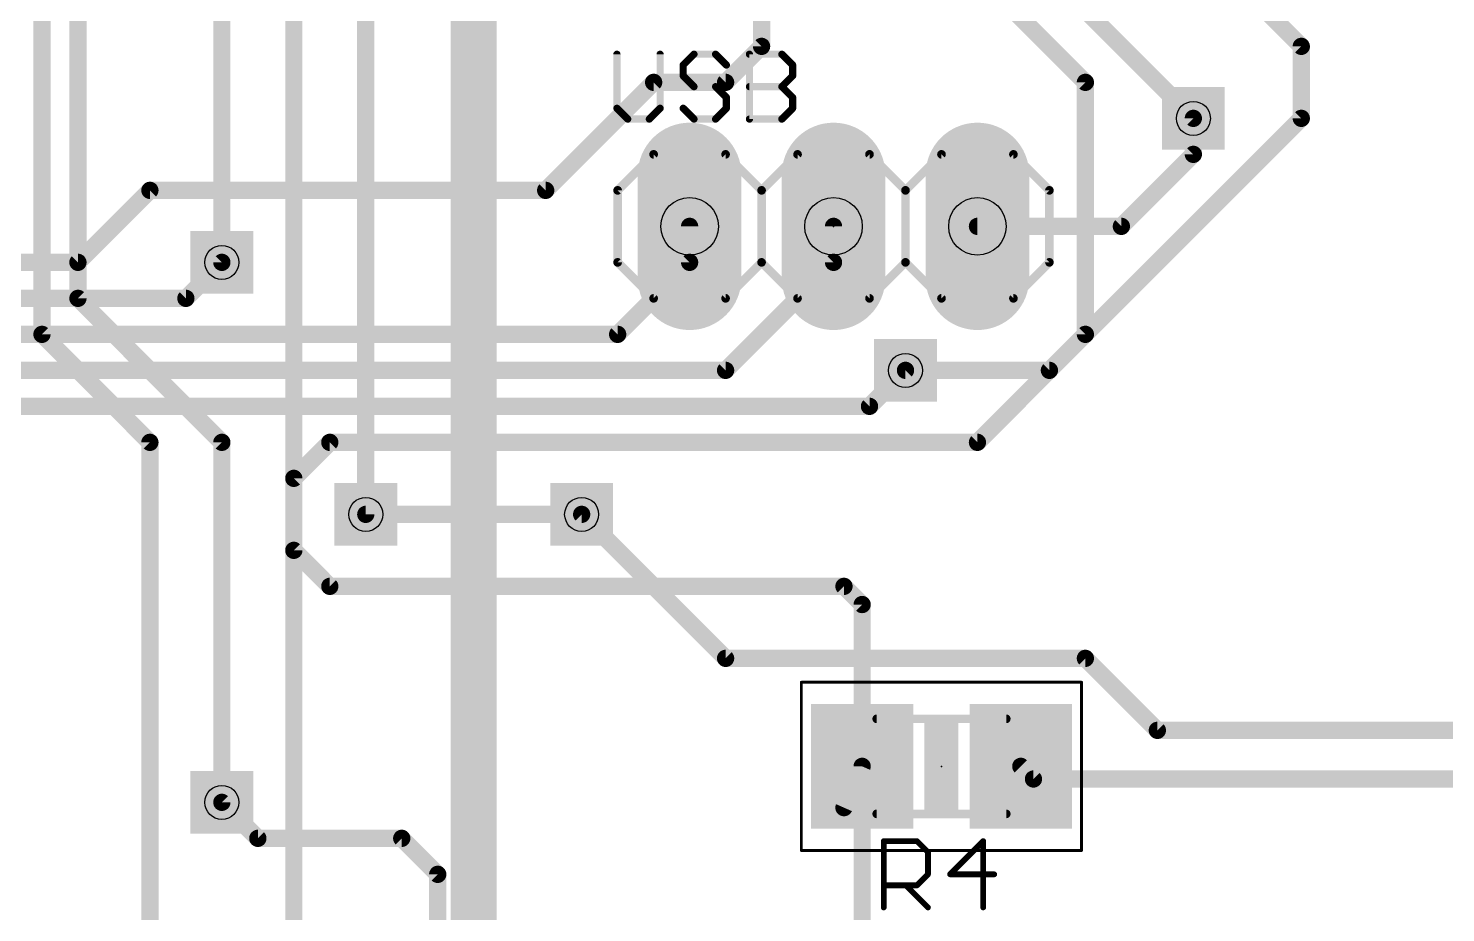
# Model space of a CAD drawing. Extents: x 4 to 288, y -28 to 191.
# Drawn here: x 121.04 to 146.06, y 19.64 to 35.24 of the extents above; entities that cross this region are included whole.
import ezdxf

# ---------------------------------------------------------------- set-up
doc = ezdxf.new("R2010")
doc.units = 0
doc.header["$MEASUREMENT"] = 0
doc.layers.get('0').update_dxf_attribs({"linetype": 'CONTINUOUS'})
for name, color, linetype in [('1', 22, 'CONTINUOUS'), ('16', 175, 'CONTINUOUS'), ('17', 82, 'CONTINUOUS'), ('18', 82, 'CONTINUOUS'), ('20', 7, 'CONTINUOUS'), ('21', 2, 'CONTINUOUS'), ('23', 7, 'CONTINUOUS'), ('25', 2, 'CONTINUOUS'), ('29', 253, 'CONTINUOUS'), ('30', 253, 'CONTINUOUS'), ('31', 253, 'CONTINUOUS'), ('35', 253, 'CONTINUOUS'), ('39', 22, 'CONTINUOUS'), ('44', 253, 'CONTINUOUS'), ('51', 253, 'CONTINUOUS')]:
    doc.layers.add(name, color=color, linetype=linetype)

# ---------------------------------------------------------------- blocks, each defined once
blk = doc.blocks.new('RECT')
blk.add_solid([(-0.5, -0.5), (0.5, -0.5), (-0.5, 0.5), (0.5, 0.5)])
blk = doc.blocks.new('LONGP100')
at = {"const_width": 1}
blk.add_lwpolyline([(-0.5, 0), (0.5, 0)], dxfattribs=at)
at = {"const_width": 0.5}
for points in [[(-0.5, 0.25, 1), (-0.5, -0.25)], [(0.5, -0.25, 1), (0.5, 0.25)]]:
    blk.add_lwpolyline(points, format="xyb", dxfattribs=at)
blk = doc.blocks.new('SQUAREV')
blk.add_solid([(-0.5, -0.5), (0.5, -0.5), (-0.5, 0.5), (0.5, 0.5)])

msp = doc.modelspace()

# ---------------------------------------------------------------- linework, layer by layer
at = {"layer": '1'}
for points, const_width in [([(128.905, 19.05), (128.905, 38.1)], 0.8128), ([(124.46, 37.465), (124.46, 31.115)], 0.3048), ([(125.73, 37.465), (125.73, 19.05)], 0.3048), ([(127, 37.465), (127, 26.67)], 0.3048), ([(121.92, 36.83), (121.92, 30.48)], 0.3048), ([(121.285, 29.845), (121.285, 36.195)], 0.3048), ([(143.51, 34.925), (142.875, 35.56)], 0.3048), ([(143.51, 33.655), (143.51, 34.925)], 0.3048), ([(139.065, 29.21), (143.51, 33.655)], 0.3048), ([(141.605, 33.02), (141.605, 33.655)], 0.3048), ([(140.335, 31.75), (141.605, 33.02)], 0.3048), ([(137.795, 31.75), (140.335, 31.75)], 0.3048), ([(121.92, 30.48), (124.46, 27.94)], 0.3048), ([(123.19, 27.94), (121.285, 29.845)], 0.3048), ([(136.525, 29.21), (139.065, 29.21)], 0.3048), ([(123.19, 16.51), (123.19, 27.94)], 0.3048), ([(124.46, 27.94), (124.46, 21.59)], 0.3048), ([(133.35, 24.13), (130.81, 26.67)], 0.3048), ([(139.7, 24.13), (133.35, 24.13)], 0.3048), ([(139.7, 24.13), (140.97, 22.86)], 0.3048), ([(140.97, 22.86), (173.355, 22.86)], 0.3048), ([(135.4392, 21.4965), (135.76, 22.225)], 0.3048), ([(135.76, 16.9215), (135.76, 22.225)], 0.3048), ([(138.7835, 22.0015), (138.56, 22.225)], 0.3048), ([(195.3565, 22.0015), (138.7835, 22.0015)], 0.3048)]:
    msp.add_lwpolyline(points, dxfattribs=dict(at, const_width=const_width))
at = {"layer": '1', "const_width": 0.1524}
for points in [[(143.5862, 34.925, 1), (143.4338, 34.925)], [(143.4561, 34.8711, 1), (143.5639, 34.9789)], [(141.6812, 33.655, 1), (141.5288, 33.655)], [(143.5639, 33.6011, 1), (143.4561, 33.7089)], [(143.4338, 33.655, 1), (143.5862, 33.655)], [(141.5288, 33.02, 1), (141.6812, 33.02)], [(141.6589, 32.9661, 1), (141.5511, 33.0739)], [(137.795, 31.8262, 1), (137.795, 31.6738)], [(140.2811, 31.8039, 1), (140.3889, 31.6961)], [(140.335, 31.6738, 1), (140.335, 31.8262)], [(124.3838, 31.115, 1), (124.5362, 31.115)], [(121.9739, 30.5339, 1), (121.8661, 30.4261)], [(121.8438, 30.48, 1), (121.9962, 30.48)], [(121.3389, 29.8989, 1), (121.2311, 29.7911)], [(121.2088, 29.845, 1), (121.3612, 29.845)], [(136.525, 29.2862, 1), (136.525, 29.1338)], [(139.0111, 29.2639, 1), (139.1189, 29.1561)], [(139.065, 29.1338, 1), (139.065, 29.2862)], [(123.2662, 27.94, 1), (123.1138, 27.94)], [(123.1361, 27.8861, 1), (123.2439, 27.9939)], [(124.5362, 27.94, 1), (124.3838, 27.94)], [(124.4061, 27.8861, 1), (124.5139, 27.9939)], [(130.8639, 26.7239, 1), (130.7561, 26.6161)], [(126.9238, 26.67, 1), (127.0762, 26.67)], [(133.35, 24.2062, 1), (133.35, 24.0538)], [(139.7539, 24.1839, 1), (139.6461, 24.0761)], [(139.7, 24.0538, 1), (139.7, 24.2062)], [(133.2961, 24.0761, 1), (133.4039, 24.1839)], [(140.97, 22.9362, 1), (140.97, 22.7838)], [(140.9161, 22.8061, 1), (141.0239, 22.9139)], [(135.8362, 22.225, 1), (135.6838, 22.225)], [(135.8297, 22.1943, 1), (135.6903, 22.2557)], [(138.6139, 22.2789, 1), (138.5061, 22.1711)], [(138.7835, 22.0777, 1), (138.7835, 21.9253)], [(138.7296, 21.9476, 1), (138.8374, 22.0554)], [(124.3838, 21.59, 1), (124.5362, 21.59)], [(135.3694, 21.5272, 1), (135.5089, 21.4658)]]:
    msp.add_lwpolyline(points, format="xyb", dxfattribs=at)
at = {"layer": '16', "const_width": 0.3048}
for points in [[(133.985, 46.99), (133.985, 34.925)], [(139.7, 34.29), (135.89, 38.1)], [(141.605, 33.655), (137.16, 38.1)], [(133.985, 34.925), (133.35, 34.29)], [(132.08, 34.29), (130.175, 32.385)], [(133.35, 34.29), (132.08, 34.29)], [(139.7, 29.845), (139.7, 34.29)], [(123.19, 32.385), (121.92, 31.115)], [(130.175, 32.385), (123.19, 32.385)], [(132.715, 31.75), (132.715, 31.115)], [(135.255, 31.115), (135.255, 31.75)], [(121.92, 31.115), (112.395, 31.115)], [(124.46, 31.115), (123.825, 30.48)], [(132.715, 31.115), (131.445, 29.845)], [(133.35, 29.21), (135.255, 31.115)], [(93.1265, 30.48), (123.825, 30.48)], [(131.445, 29.845), (116.205, 29.845)], [(139.7, 29.845), (137.795, 27.94)], [(133.35, 29.21), (116.84, 29.21)], [(135.89, 28.575), (136.525, 29.21)], [(119.38, 28.575), (135.89, 28.575)], [(126.365, 27.94), (125.73, 27.305)], [(137.795, 27.94), (126.365, 27.94)], [(125.73, 27.305), (125.73, 26.035)], [(127, 26.67), (130.81, 26.67)], [(125.73, 26.035), (126.365, 25.4)], [(126.365, 25.4), (135.4392, 25.4)], [(135.4392, 25.4), (135.76, 25.0792)], [(135.76, 25.0792), (135.76, 17.2423)], [(124.46, 21.59), (125.095, 20.955)], [(125.095, 20.955), (127.635, 20.955)], [(127.635, 20.955), (128.27, 20.32)], [(128.27, 20.32), (128.27, 19.05)]]:
    msp.add_lwpolyline(points, dxfattribs=at)
at = {"layer": '16', "const_width": 0.1524}
for points in [[(134.0389, 34.8711, 1), (133.9311, 34.9789)], [(133.9088, 34.925, 1), (134.0612, 34.925)], [(132.08, 34.3662, 1), (132.08, 34.2138)], [(132.1339, 34.2361, 1), (132.0261, 34.3439)], [(133.2961, 34.3439, 1), (133.4039, 34.2361)], [(133.35, 34.2138, 1), (133.35, 34.3662)], [(139.7762, 34.29, 1), (139.6238, 34.29)], [(139.6461, 34.2361, 1), (139.7539, 34.3439)], [(141.5511, 33.6011, 1), (141.6589, 33.7089)], [(123.19, 32.4612, 1), (123.19, 32.3088)], [(123.2439, 32.3311, 1), (123.1361, 32.4389)], [(130.175, 32.3088, 1), (130.175, 32.4612)], [(130.1211, 32.4389, 1), (130.2289, 32.3311)], [(132.7912, 31.75, 1), (132.6388, 31.75)], [(135.3312, 31.75, 1), (135.1788, 31.75)], [(121.92, 31.0388, 1), (121.92, 31.1912)], [(124.5139, 31.0611, 1), (124.4061, 31.1689)], [(132.7689, 31.0611, 1), (132.6611, 31.1689)], [(135.3089, 31.0611, 1), (135.2011, 31.1689)], [(121.8661, 31.1689, 1), (121.9739, 31.0611)], [(132.6388, 31.115, 1), (132.7912, 31.115)], [(135.1788, 31.115, 1), (135.3312, 31.115)], [(123.7711, 30.5339, 1), (123.8789, 30.4261)], [(123.825, 30.4038, 1), (123.825, 30.5562)], [(131.3911, 29.8989, 1), (131.4989, 29.7911)], [(131.445, 29.7688, 1), (131.445, 29.9212)], [(139.6238, 29.845, 1), (139.7762, 29.845)], [(139.7539, 29.7911, 1), (139.6461, 29.8989)], [(133.2961, 29.2639, 1), (133.4039, 29.1561)], [(133.35, 29.1338, 1), (133.35, 29.2862)], [(136.5789, 29.1561, 1), (136.4711, 29.2639)], [(135.8361, 28.6289, 1), (135.9439, 28.5211)], [(135.89, 28.4988, 1), (135.89, 28.6512)], [(126.365, 28.0162, 1), (126.365, 27.8638)], [(126.4189, 27.8861, 1), (126.3111, 27.9939)], [(137.7411, 27.9939, 1), (137.8489, 27.8861)], [(137.795, 27.8638, 1), (137.795, 28.0162)], [(125.8062, 27.305, 1), (125.6538, 27.305)], [(125.6761, 27.3589, 1), (125.7839, 27.2511)], [(127, 26.7462, 1), (127, 26.5938)], [(130.81, 26.5938, 1), (130.81, 26.7462)], [(125.7839, 26.0889, 1), (125.6761, 25.9811)], [(125.6538, 26.035, 1), (125.8062, 26.035)], [(126.365, 25.4762, 1), (126.365, 25.3238)], [(126.3111, 25.3461, 1), (126.4189, 25.4539)], [(135.493, 25.4539, 1), (135.3853, 25.3461)], [(135.4392, 25.3238, 1), (135.4392, 25.4762)], [(135.8362, 25.0792, 1), (135.6838, 25.0792)], [(135.7061, 25.0253, 1), (135.8139, 25.133)], [(124.5139, 21.6439, 1), (124.4061, 21.5361)], [(125.095, 21.0312, 1), (125.095, 20.8788)], [(125.0411, 20.9011, 1), (125.1489, 21.0089)], [(127.6889, 21.0089, 1), (127.5811, 20.9011)], [(127.635, 20.8788, 1), (127.635, 21.0312)], [(128.3462, 20.32, 1), (128.1938, 20.32)], [(128.2161, 20.2661, 1), (128.3239, 20.3739)]]:
    msp.add_lwpolyline(points, format="xyb", dxfattribs=at)
at = {"layer": '20', "const_width": 0.0254}
msp.add_lwpolyline([(71.1264, 186.0347, 2.9429), (202.1142, 186.0347)], format="xyb", dxfattribs=at)
at = {"layer": '21', "const_width": 0.1524}
for points in [[(132.08, 33.02), (131.445, 32.385)], [(132.08, 33.02), (133.35, 33.02)], [(133.35, 33.02), (133.985, 32.385)], [(133.985, 32.385), (134.62, 33.02)], [(134.62, 33.02), (135.89, 33.02)], [(135.89, 33.02), (136.525, 32.385)], [(136.525, 32.385), (137.16, 33.02)], [(137.16, 33.02), (138.43, 33.02)], [(138.43, 33.02), (139.065, 32.385)], [(131.445, 32.385), (131.445, 31.115)], [(133.985, 32.385), (133.985, 31.115)], [(136.525, 32.385), (136.525, 31.115)], [(139.065, 32.385), (139.065, 31.115)], [(131.445, 31.115), (132.08, 30.48)], [(133.985, 31.115), (133.35, 30.48)], [(134.62, 30.48), (133.985, 31.115)], [(136.525, 31.115), (135.89, 30.48)], [(137.16, 30.48), (136.525, 31.115)], [(139.065, 31.115), (138.43, 30.48)], [(133.35, 30.48), (132.08, 30.48)], [(135.89, 30.48), (134.62, 30.48)], [(138.43, 30.48), (137.16, 30.48)]]:
    msp.add_lwpolyline(points, dxfattribs=at)
at = {"layer": '21', "const_width": 0.0762}
for points in [[(132.08, 33.0581, 1), (132.08, 32.9819)], [(132.1069, 32.9931, 1), (132.0531, 33.0469)], [(133.3769, 33.0469, 1), (133.3231, 32.9931)], [(133.35, 32.9819, 1), (133.35, 33.0581)], [(134.62, 33.0581, 1), (134.62, 32.9819)], [(134.6469, 32.9931, 1), (134.5931, 33.0469)], [(135.9169, 33.0469, 1), (135.8631, 32.9931)], [(135.89, 32.9819, 1), (135.89, 33.0581)], [(137.16, 33.0581, 1), (137.16, 32.9819)], [(137.1869, 32.9931, 1), (137.1331, 33.0469)], [(138.4569, 33.0469, 1), (138.4031, 32.9931)], [(138.43, 32.9819, 1), (138.43, 33.0581)], [(131.4831, 32.385, 1), (131.4069, 32.385)], [(131.4181, 32.4119, 1), (131.4719, 32.3581)], [(134.0231, 32.385, 1), (133.9469, 32.385)], [(133.9581, 32.4119, 1), (134.0119, 32.3581)], [(133.9581, 32.3581, 1), (134.0119, 32.4119)], [(136.5631, 32.385, 1), (136.4869, 32.385)], [(136.4981, 32.4119, 1), (136.5519, 32.3581)], [(136.4981, 32.3581, 1), (136.5519, 32.4119)], [(139.1031, 32.385, 1), (139.0269, 32.385)], [(139.0381, 32.3581, 1), (139.0919, 32.4119)], [(131.4069, 31.115, 1), (131.4831, 31.115)], [(131.4719, 31.1419, 1), (131.4181, 31.0881)], [(133.9469, 31.115, 1), (134.0231, 31.115)], [(134.0119, 31.1419, 1), (133.9581, 31.0881)], [(134.0119, 31.0881, 1), (133.9581, 31.1419)], [(136.4869, 31.115, 1), (136.5631, 31.115)], [(136.5519, 31.1419, 1), (136.4981, 31.0881)], [(136.5519, 31.0881, 1), (136.4981, 31.1419)], [(139.0269, 31.115, 1), (139.1031, 31.115)], [(139.0919, 31.0881, 1), (139.0381, 31.1419)], [(132.08, 30.5181, 1), (132.08, 30.4419)], [(132.0531, 30.4531, 1), (132.1069, 30.5069)], [(133.3231, 30.5069, 1), (133.3769, 30.4531)], [(133.35, 30.4419, 1), (133.35, 30.5181)], [(134.62, 30.5181, 1), (134.62, 30.4419)], [(134.5931, 30.4531, 1), (134.6469, 30.5069)], [(135.8631, 30.5069, 1), (135.9169, 30.4531)], [(135.89, 30.4419, 1), (135.89, 30.5181)], [(137.16, 30.5181, 1), (137.16, 30.4419)], [(137.1331, 30.4531, 1), (137.1869, 30.5069)], [(138.4031, 30.5069, 1), (138.4569, 30.4531)], [(138.43, 30.4419, 1), (138.43, 30.5181)]]:
    msp.add_lwpolyline(points, format="xyb", dxfattribs=at)
at = {"layer": '23'}
for p in [(135.255, 31.75), (137.16, 22.225)]:
    msp.add_point(p, dxfattribs=at)
at = {"layer": '25'}
for points, const_width in [([(131.4323, 34.7863), (131.4323, 33.833)], 0.127), ([(132.195, 33.833), (132.195, 34.7863)], 0.127), ([(132.7924, 34.7863), (132.6017, 34.5956)], 0.127), ([(133.1737, 34.7863), (132.7924, 34.7863)], 0.127), ([(133.3643, 34.5956), (133.1737, 34.7863)], 0.127), ([(133.7711, 33.6423), (133.7711, 34.7863)], 0.127), ([(133.7711, 34.7863), (134.3431, 34.7863)], 0.127), ([(134.3431, 34.7863), (134.5337, 34.5956)], 0.127), ([(132.6017, 34.5956), (132.6017, 34.4049)], 0.127), ([(134.5337, 34.5956), (134.5337, 34.4049)], 0.127), ([(132.6017, 34.4049), (132.7924, 34.2143)], 0.127), ([(132.7924, 34.2143), (133.1737, 34.2143)], 0.127), ([(133.1737, 34.2143), (133.3643, 34.0236)], 0.127), ([(133.7711, 34.2143), (134.3431, 34.2143)], 0.127), ([(134.5337, 34.4049), (134.3431, 34.2143)], 0.127), ([(134.3431, 34.2143), (134.5337, 34.0236)], 0.127), ([(133.3643, 34.0236), (133.3643, 33.833)], 0.127), ([(134.5337, 34.0236), (134.5337, 33.833)], 0.127), ([(131.4323, 33.833), (131.623, 33.6423)], 0.127), ([(132.0043, 33.6423), (132.195, 33.833)], 0.127), ([(132.7924, 33.6423), (132.6017, 33.833)], 0.127), ([(133.3643, 33.833), (133.1737, 33.6423)], 0.127), ([(134.5337, 33.833), (134.3431, 33.6423)], 0.127), ([(131.623, 33.6423), (132.0043, 33.6423)], 0.127), ([(133.1737, 33.6423), (132.7924, 33.6423)], 0.127), ([(134.3431, 33.6423), (133.7711, 33.6423)], 0.127), ([(136.142, 19.7358), (136.142, 20.9052)], 0.1016), ([(136.142, 20.9052), (136.7267, 20.9052)], 0.1016), ([(136.7267, 20.9052), (136.9216, 20.7103)], 0.1016), ([(136.9216, 20.7103), (136.9216, 20.3205)], 0.1016), ([(137.8961, 20.9052), (137.3114, 20.3205)], 0.1016), ([(137.8961, 19.7358), (137.8961, 20.9052)], 0.1016), ([(136.9216, 20.3205), (136.7267, 20.1256)], 0.1016), ([(137.3114, 20.3205), (138.091, 20.3205)], 0.1016), ([(136.7267, 20.1256), (136.142, 20.1256)], 0.1016), ([(136.5318, 20.1256), (136.9216, 19.7358)], 0.1016)]:
    msp.add_lwpolyline(points, dxfattribs=dict(at, const_width=const_width))
for points, const_width in [([(131.464, 34.7863, 1), (131.4006, 34.7863)], 0.0635), ([(132.2267, 34.7863, 1), (132.1632, 34.7863)], 0.0635), ([(132.7924, 34.818, 1), (132.7924, 34.7545)], 0.0635), ([(132.8148, 34.7638, 1), (132.7699, 34.8087)], 0.0635), ([(133.1961, 34.8087, 1), (133.1512, 34.7638)], 0.0635), ([(133.1737, 34.7545, 1), (133.1737, 34.818)], 0.0635), ([(133.8028, 34.7863, 1), (133.7393, 34.7863)], 0.0635), ([(133.7711, 34.818, 1), (133.7711, 34.7545)], 0.0635), ([(134.3655, 34.8087, 1), (134.3206, 34.7638)], 0.0635), ([(134.3431, 34.7545, 1), (134.3431, 34.818)], 0.0635), ([(132.6334, 34.5956, 1), (132.5699, 34.5956)], 0.0635), ([(132.5792, 34.6181, 1), (132.6241, 34.5732)], 0.0635), ([(133.3419, 34.5732, 1), (133.3868, 34.6181)], 0.0635), ([(134.5655, 34.5956, 1), (134.502, 34.5956)], 0.0635), ([(134.5113, 34.5732, 1), (134.5562, 34.6181)], 0.0635), ([(132.6241, 34.4274, 1), (132.5792, 34.3825)], 0.0635), ([(132.5699, 34.4049, 1), (132.6334, 34.4049)], 0.0635), ([(132.7924, 34.246, 1), (132.7924, 34.1825)], 0.0635), ([(132.7699, 34.1918, 1), (132.8148, 34.2367)], 0.0635), ([(133.1961, 34.2367, 1), (133.1512, 34.1918)], 0.0635), ([(133.1737, 34.1825, 1), (133.1737, 34.246)], 0.0635), ([(133.7711, 34.246, 1), (133.7711, 34.1825)], 0.0635), ([(134.3655, 34.2367, 1), (134.3206, 34.1918)], 0.0635), ([(134.3206, 34.2367, 1), (134.3655, 34.1918)], 0.0635), ([(134.3431, 34.1825, 1), (134.3431, 34.246)], 0.0635), ([(134.502, 34.4049, 1), (134.5655, 34.4049)], 0.0635), ([(134.5562, 34.3825, 1), (134.5113, 34.4274)], 0.0635), ([(133.3961, 34.0236, 1), (133.3326, 34.0236)], 0.0635), ([(133.3419, 34.0012, 1), (133.3868, 34.0461)], 0.0635), ([(134.5655, 34.0236, 1), (134.502, 34.0236)], 0.0635), ([(134.5113, 34.0012, 1), (134.5562, 34.0461)], 0.0635), ([(131.4548, 33.8554, 1), (131.4098, 33.8105)], 0.0635), ([(131.4006, 33.833, 1), (131.464, 33.833)], 0.0635), ([(132.1632, 33.833, 1), (132.2267, 33.833)], 0.0635), ([(132.2174, 33.8105, 1), (132.1725, 33.8554)], 0.0635), ([(132.6241, 33.8554, 1), (132.5792, 33.8105)], 0.0635), ([(133.3326, 33.833, 1), (133.3961, 33.833)], 0.0635), ([(133.3868, 33.8105, 1), (133.3419, 33.8554)], 0.0635), ([(134.502, 33.833, 1), (134.5655, 33.833)], 0.0635), ([(134.5562, 33.8105, 1), (134.5113, 33.8554)], 0.0635), ([(131.623, 33.6741, 1), (131.623, 33.6105)], 0.0635), ([(131.6005, 33.6198, 1), (131.6454, 33.6648)], 0.0635), ([(131.9818, 33.6648, 1), (132.0267, 33.6198)], 0.0635), ([(132.0043, 33.6105, 1), (132.0043, 33.6741)], 0.0635), ([(132.7924, 33.6741, 1), (132.7924, 33.6105)], 0.0635), ([(132.7699, 33.6198, 1), (132.8148, 33.6648)], 0.0635), ([(133.1512, 33.6648, 1), (133.1961, 33.6198)], 0.0635), ([(133.1737, 33.6105, 1), (133.1737, 33.6741)], 0.0635), ([(133.7711, 33.6741, 1), (133.7711, 33.6105)], 0.0635), ([(133.7393, 33.6423, 1), (133.8028, 33.6423)], 0.0635), ([(134.3206, 33.6648, 1), (134.3655, 33.6198)], 0.0635), ([(134.3431, 33.6105, 1), (134.3431, 33.6741)], 0.0635), ([(136.1674, 20.9052, 1), (136.1166, 20.9052)], 0.0508), ([(136.142, 20.9306, 1), (136.142, 20.8798)], 0.0508), ([(136.7447, 20.9232, 1), (136.7087, 20.8872)], 0.0508), ([(136.7267, 20.8798, 1), (136.7267, 20.9306)], 0.0508), ([(136.947, 20.7103, 1), (136.8962, 20.7103)], 0.0508), ([(137.9215, 20.9052, 1), (137.8707, 20.9052)], 0.0508), ([(137.9141, 20.8872, 1), (137.8781, 20.9232)], 0.0508), ([(136.9036, 20.6923, 1), (136.9396, 20.7283)], 0.0508), ([(136.8962, 20.3205, 1), (136.947, 20.3205)], 0.0508), ([(136.9396, 20.3025, 1), (136.9036, 20.3385)], 0.0508), ([(137.2934, 20.3385, 1), (137.3294, 20.3025)], 0.0508), ([(137.3114, 20.3459, 1), (137.3114, 20.2951)], 0.0508), ([(138.091, 20.2951, 1), (138.091, 20.3459)], 0.0508), ([(136.142, 20.151, 1), (136.142, 20.1002)], 0.0508), ([(136.5498, 20.1436, 1), (136.5138, 20.1076)], 0.0508), ([(136.7087, 20.1436, 1), (136.7447, 20.1076)], 0.0508), ([(136.7267, 20.1002, 1), (136.7267, 20.151)], 0.0508), ([(136.1166, 19.7358, 1), (136.1674, 19.7358)], 0.0508), ([(136.9036, 19.7178, 1), (136.9396, 19.7538)], 0.0508), ([(137.8707, 19.7358, 1), (137.9215, 19.7358)], 0.0508)]:
    msp.add_lwpolyline(points, format="xyb", dxfattribs=dict(at, const_width=const_width))
at = {"layer": '39', "const_width": 0.0508}
for points in [[(134.687, 23.708), (139.633, 23.708)], [(134.687, 20.742), (134.687, 23.708)], [(139.633, 23.708), (139.633, 20.742)], [(139.633, 20.742), (134.687, 20.742)]]:
    msp.add_lwpolyline(points, dxfattribs=at)
at = {"layer": '39', "const_width": 0.0254}
for points in [[(134.687, 23.7207, 1), (134.687, 23.6953)], [(134.6997, 23.708, 1), (134.6743, 23.708)], [(139.6457, 23.708, 1), (139.6203, 23.708)], [(139.633, 23.6953, 1), (139.633, 23.7207)], [(134.687, 20.7547, 1), (134.687, 20.7293)], [(139.633, 20.7293, 1), (139.633, 20.7547)], [(134.6743, 20.742, 1), (134.6997, 20.742)], [(139.6203, 20.742, 1), (139.6457, 20.742)]]:
    msp.add_lwpolyline(points, format="xyb", dxfattribs=at)
at = {"layer": '44'}
for centre, radius in [((141.605, 33.655), 0.3), ((132.715, 31.75), 0.508), ((135.255, 31.75), 0.508), ((137.795, 31.75), 0.508), ((124.46, 31.115), 0.3), ((136.525, 29.21), 0.3), ((127, 26.67), 0.3), ((130.81, 26.67), 0.3), ((124.46, 21.59), 0.3)]:
    msp.add_circle(centre, radius, dxfattribs=at)
at = {"layer": '51', "const_width": 0.1524}
for points in [[(136.017, 23.0632), (138.303, 23.0632)], [(136.017, 21.3868), (138.303, 21.3868)]]:
    msp.add_lwpolyline(points, dxfattribs=at)
at = {"layer": '51', "const_width": 0.0762}
for points in [[(136.017, 23.1013, 1), (136.017, 23.0251)], [(138.303, 23.0251, 1), (138.303, 23.1013)], [(136.017, 21.4249, 1), (136.017, 21.3487)], [(138.303, 21.3487, 1), (138.303, 21.4249)]]:
    msp.add_lwpolyline(points, format="xyb", dxfattribs=at)

# ---------------------------------------------------------------- block references
at = {"layer": '1', "xscale": 1.6, "yscale": 2, "rotation": 180}
for p in [(135.76, 22.225), (138.56, 22.225)]:
    msp.add_blockref('RECT', p, dxfattribs=at)
at = {"layer": '17', "xscale": 1.6256, "yscale": 1.6256, "rotation": 90}
for p in [(132.715, 31.75), (132.715, 31.75), (135.255, 31.75), (135.255, 31.75), (137.795, 31.75), (137.795, 31.75)]:
    msp.add_blockref('LONGP100', p, dxfattribs=at)
at = {"layer": '18', "xscale": 1.108, "yscale": 1.108}
for p in [(141.605, 33.655), (141.605, 33.655), (124.46, 31.115), (124.46, 31.115), (136.525, 29.21), (136.525, 29.21), (127, 26.67), (127, 26.67), (130.81, 26.67), (130.81, 26.67), (124.46, 21.59), (124.46, 21.59)]:
    msp.add_blockref('SQUAREV', p, dxfattribs=at)
at = {"layer": '29'}
for name, p, xscale, yscale, rotation in [('LONGP100', (132.715, 31.75), 1.8288, 1.8288, 90), ('LONGP100', (135.255, 31.75), 1.8288, 1.8288, 90), ('LONGP100', (137.795, 31.75), 1.8288, 1.8288, 90), ('RECT', (135.76, 22.225), 1.8032, 2.2032, 180), ('RECT', (138.56, 22.225), 1.8032, 2.2032, 180)]:
    msp.add_blockref(name, p, dxfattribs=dict(at, xscale=xscale, yscale=yscale, rotation=rotation))
at = {"layer": '30', "xscale": 1.8288, "yscale": 1.8288, "rotation": 90}
for p in [(132.715, 31.75), (135.255, 31.75), (137.795, 31.75)]:
    msp.add_blockref('LONGP100', p, dxfattribs=at)
at = {"layer": '31', "xscale": 1.6, "yscale": 2, "rotation": 180}
for p in [(135.76, 22.225), (138.56, 22.225)]:
    msp.add_blockref('RECT', p, dxfattribs=at)
at = {"layer": '35', "xscale": 0.6, "yscale": 1.6002, "rotation": 180}
msp.add_blockref('RECT', (137.16, 22.225), dxfattribs=at)
at = {"layer": '51', "xscale": 0.508, "yscale": 0.508}
for p in [(132.715, 31.75), (135.255, 31.75), (137.795, 31.75)]:
    msp.add_blockref('RECT', p, dxfattribs=at)
at = {"layer": '51', "xscale": 0.5842, "yscale": 1.8288, "rotation": 180}
for p in [(135.7503, 22.225), (138.5697, 22.225)]:
    msp.add_blockref('RECT', p, dxfattribs=at)

doc.saveas('drawing.dxf')
